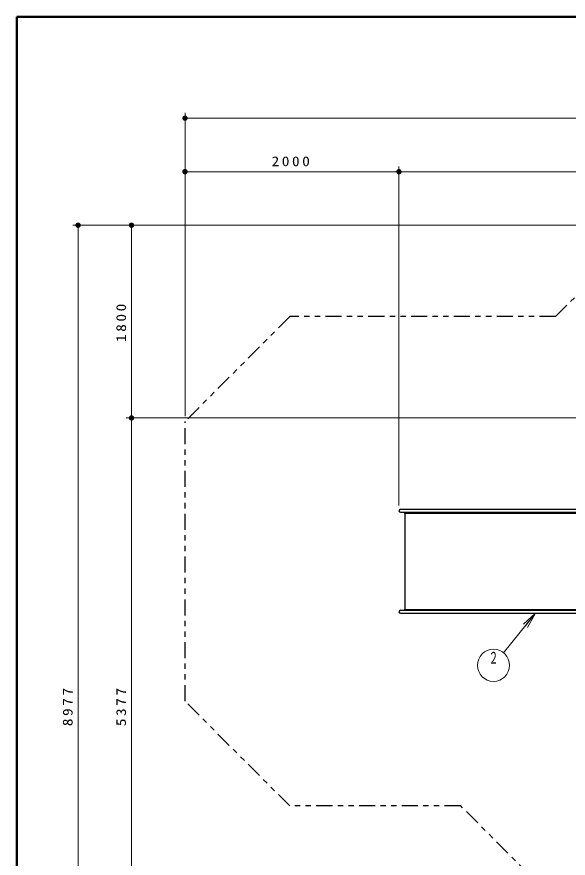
# Model space of a CAD drawing. Units: millimetres on the paper, scale 1:50. Extents: x -385 to 0, y -594 to 267.
# Drawn here: x -385 to -281.9, y 109.8 to 267 of the extents above; entities that cross this region are included whole.
import ezdxf
from ezdxf.enums import TextEntityAlignment as Align

# ---------------------------------------------------------------- set-up
doc = ezdxf.new("R2010")
doc.units = ezdxf.units.MM
doc.linetypes.add('USER3', pattern=[8, 3, -1, 1, -1, 1, -1])
doc.layers.add('1_50', color=2, linetype='Continuous', lineweight=25)
doc.layers.add('NAKAMURA図枠', color=7, linetype='Continuous', lineweight=13)
doc.styles.add('ＭＳ ゴシック', font='')
doc.styles.get('ＭＳ ゴシック').set_extended_font_data('MS Gothic')

# ---------------------------------------------------------------- blocks, each defined once
blk = doc.blocks.new('filled_dot')
at = {"color": 0, "linetype": 'Continuous', "lineweight": -2, "const_width": 1.25}
blk.add_lwpolyline([(-0.625, 0, 1), (0.625, 0, 1)], format="xyb", close=True, dxfattribs=at)

msp = doc.modelspace()

# ---------------------------------------------------------------- linework, layer by layer
at = {"layer": '1_50', "color": 7, "lineweight": 13}
for p, q in [((-353.55, 239.071), (-353.55, 249.071)), ((-353.55, 248.071), (-133.784, 248.071)), ((-353.55, 192.412), (-353.55, 239.071)), ((-313.55, 175.731), (-313.55, 239.071)), ((-353.55, 238.071), (-313.55, 238.071)), ((-169.784, 238.071), (-313.55, 238.071)), ((-364.55, 228.071), (-374.55, 228.071)), ((-373.55, 48.539), (-373.55, 228.071)), ((-268.207, 228.071), (-364.55, 228.071)), ((-363.55, 192.071), (-363.55, 228.071)), ((-251.319, 192.071), (-364.55, 192.071)), ((-363.55, 84.539), (-363.55, 192.071)), ((-287.988, 155.595), (-293.977, 148.196)), ((-290.264, 153.578), (-287.988, 155.595)), ((-287.988, 155.595), (-289.876, 153.263)), ((-287.988, 155.595), (-289.487, 152.949))]:
    msp.add_line(p, q, dxfattribs=at)
at = {"layer": '1_50', "linetype": 'USER3'}
for p, q in [((-284.275, 211.003), (-267.207, 228.071)), ((-333.959, 211.003), (-353.55, 191.412)), ((-284.275, 211.003), (-333.959, 211.003)), ((-353.55, 139.186), (-353.55, 191.412)), ((-333.959, 119.595), (-353.55, 139.186)), ((-302.002, 119.595), (-333.959, 119.595)), ((-230.946, 48.539), (-302.002, 119.595))]:
    msp.add_line(p, q, dxfattribs=at)
at = {"layer": '1_50', "color": 190}
for p, q in [((-313.278, 175.003), (-262.699, 175.003)), ((-313.278, 174.459), (-262.699, 174.459)), ((-313.278, 156.139), (-262.699, 156.139)), ((-313.278, 155.595), (-262.699, 155.595))]:
    msp.add_line(p, q, dxfattribs=at)
at = {"layer": '1_50', "color": 94}
for p, q in [((-312.578, 174.459), (-312.578, 174.411)), ((-312.478, 174.311), (-262.699, 174.311)), ((-312.578, 156.139), (-312.578, 156.187)), ((-312.478, 156.287), (-262.699, 156.287))]:
    msp.add_line(p, q, dxfattribs=at)
at = {"layer": '1_50', "color": 7}
msp.add_line((-312.391, 156.287), (-312.391, 174.311), dxfattribs=at)
at = {"layer": '1_50', "color": 7, "lineweight": 13}
msp.add_circle((-295.864, 145.864), 3, dxfattribs=at)
at = {"layer": '1_50', "color": 190}
for centre in [(-313.278, 174.731), (-313.278, 155.867)]:
    msp.add_arc(centre, 0.272, 90, 270, dxfattribs=at)
at = {"layer": '1_50', "color": 94}
for centre, start, end in [((-312.478, 174.411), 180, 270), ((-312.478, 156.187), 90, 180)]:
    msp.add_arc(centre, 0.1, start, end, dxfattribs=at)
at = {"layer": 'NAKAMURA図枠', "lineweight": 50}
for p, q in [((-385, 267), (-385, 0)), ((0, 267), (-385, 267))]:
    msp.add_line(p, q, dxfattribs=at)

# ---------------------------------------------------------------- block references
at = {"layer": '1_50', "color": 7, "lineweight": 13, "xscale": 0.4, "yscale": 0.4}
for p in [(-353.55, 248.071), (-353.55, 238.071), (-313.55, 238.071)]:
    msp.add_blockref('filled_dot', p, dxfattribs=at)
for p, rotation in [((-313.55, 238.071), 180), ((-373.55, 228.071), 270), ((-363.55, 228.071), 270), ((-363.55, 192.071), 90), ((-363.55, 192.071), 270)]:
    msp.add_blockref('filled_dot', p, dxfattribs=dict(at, rotation=rotation))

# ---------------------------------------------------------------- texts
at = {"layer": '1_50', "color": 7, "style": 'ＭＳ ゴシック', "width": 0.6}
msp.add_text('２', height=2.199, dxfattribs=at).set_placement((-295.864, 148.364), align=Align.TOP_CENTER)
at = {"layer": '1_50', "color": 7, "insert": (-333.55, 239.071), "char_height": 1.833, "attachment_point": 8, "style": 'ＭＳ ゴシック'}
msp.add_mtext('\\T1.33;\\W1.15;2000', dxfattribs=at)
at = {"layer": '1_50', "color": 7, "char_height": 1.833, "attachment_point": 8, "rotation": 90, "style": 'ＭＳ ゴシック'}
for s, insert in [('\\T1.33;\\W1.15;1800', (-364.55, 210.071)), ('\\T1.33;\\W1.15;8977', (-374.55, 138.305)), ('\\T1.33;\\W1.15;5377', (-364.55, 138.305))]:
    msp.add_mtext(s, dxfattribs=dict(at, insert=insert))

doc.saveas('drawing.dxf')
